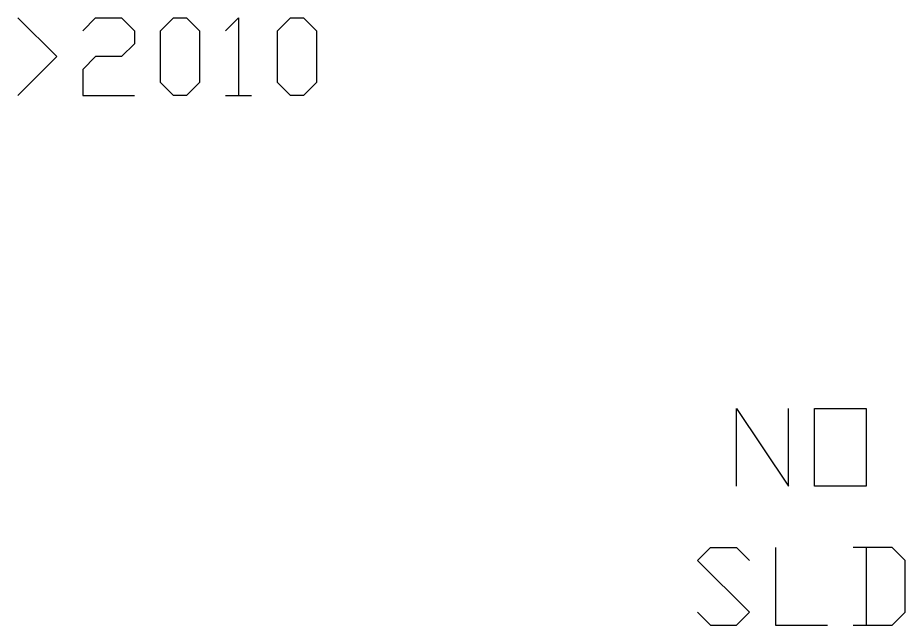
# Model space of a CAD drawing. Extents: x -1273 to 5386, y -1653 to 3649.
# Drawn here: x 2464 to 5068, y 1864 to 3649 of the extents above; entities that cross this region are included whole.
import ezdxf

# ---------------------------------------------------------------- set-up
doc = ezdxf.new("R2010")
doc.units = 0
doc.layers.add('Default_Layer', color=1, linetype='CONTINUOUS')

msp = doc.modelspace()

# ---------------------------------------------------------------- linework, layer by layer
at = {"layer": 'Default_Layer'}
for points in [[(2463.6, 3648.7), (2577.9, 3534.4), (2463.6, 3420.1)], [(2654.1, 3610.6), (2692.2, 3648.7), (2768.4, 3648.7), (2806.5, 3610.6), (2806.5, 3572.5), (2768.4, 3534.4), (2692.2, 3534.4), (2654.1, 3496.3), (2654.1, 3420.1), (2806.5, 3420.1)], [(3073.2, 3610.6), (3111.3, 3648.7), (3111.3, 3420.1)], [(3073.2, 3420.1), (3149.4, 3420.1)], [(4572.9, 2272.6), (4572.9, 2501.2), (4725.3, 2272.6), (4725.3, 2501.2)], [(4458.6, 1902.4), (4496.7, 1864.3), (4572.9, 1864.3), (4611, 1902.4), (4458.6, 2054.8), (4496.7, 2092.9), (4572.9, 2092.9), (4611, 2054.8)], [(4687.2, 2092.9), (4687.2, 1864.3), (4839.6, 1864.3)], [(4915.8, 1864.3), (5030.1, 1864.3), (5068.2, 1902.4), (5068.2, 2054.8), (5030.1, 2092.9), (4915.8, 2092.9)], [(4953.9, 2092.9), (4953.9, 1864.3)]]:
    msp.add_lwpolyline(points, dxfattribs=at)
for points in [[(2920.8, 3420.1), (2882.7, 3458.2), (2882.7, 3610.6), (2920.8, 3648.7), (2958.9, 3648.7), (2997, 3610.6), (2997, 3458.2), (2958.9, 3420.1), (2920.8, 3420.1)], [(3263.7, 3420.1), (3225.6, 3458.2), (3225.6, 3610.6), (3263.7, 3648.7), (3301.8, 3648.7), (3339.9, 3610.6), (3339.9, 3458.2), (3301.8, 3420.1), (3263.7, 3420.1)], [(4801.5, 2272.6), (4801.5, 2501.2), (4953.9, 2501.2), (4953.9, 2272.6), (4801.5, 2272.6)]]:
    msp.add_lwpolyline(points, close=True, dxfattribs=at)

doc.saveas('drawing.dxf')
